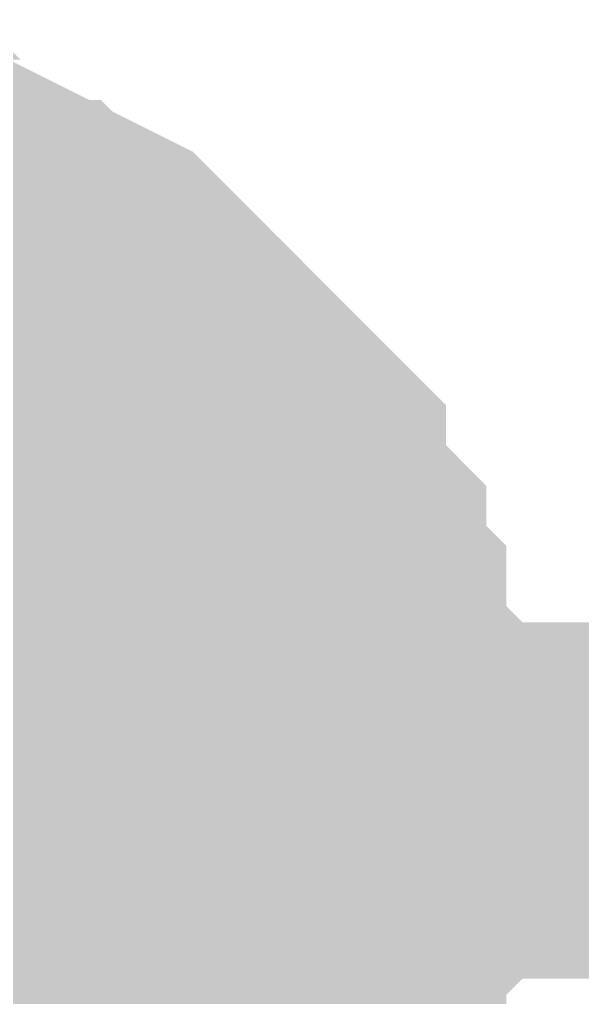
# Model space of a CAD drawing. Header units: inches. Extents: x 0 to 9.5, y -0.01 to 7.51.
# Drawn here: x 2.11049 to 2.12915, y 1.89311 to 1.92551 of the extents above; entities that cross this region are included whole.
import ezdxf

# ---------------------------------------------------------------- set-up
doc = ezdxf.new("R2010")
doc.units = ezdxf.units.IN
doc.header["$MEASUREMENT"] = 0
doc.layers.add('Sheet', color=255, linetype='Continuous')

msp = doc.modelspace()

# ---------------------------------------------------------------- linework, layer by layer
at = {"layer": 'Sheet'}
for points in [[(2.104085, 1.919611, 0.0118, 0.0118, 0), (2.105416, 1.918945, 0.0118, 0.0118, 0), (2.106082, 1.918945, 0.0118, 0.0118, 0), (2.107413, 1.918945, 0.0118, 0.0118, 0), (2.108079, 1.918279, 0.0118, 0.0118, 0), (2.108744, 1.918279, 0.0118, 0.0118, 0), (2.110076, 1.917614, 0.0118, 0.0118, 0), (2.110741, 1.916948, 0.0118, 0.0118, 0), (2.111407, 1.916948, 0.0118, 0.0118, 0), (2.112738, 1.916282, 0.0118, 0.0118, 0), (2.113404, 1.915616, 0.0118, 0.0118, 0), (2.11407, 1.91495, 0.0118, 0.0118, 0), (2.114735, 1.914284, 0.0118, 0.0118, 0), (2.115401, 1.913619, 0.0118, 0.0118, 0), (2.116066, 1.912953, 0.0118, 0.0118, 0), (2.116732, 1.912287, 0.0118, 0.0118, 0), (2.117398, 1.911621, 0.0118, 0.0118, 0), (2.118063, 1.910955, 0.0118, 0.0118, 0), (2.118729, 1.910289, 0.0118, 0.0118, 0), (2.118729, 1.908958, 0.0118, 0.0118, 0), (2.119395, 1.908292, 0.0118, 0.0118, 0), (2.12006, 1.907626, 0.0118, 0.0118, 0), (2.12006, 1.906294, 0.0118, 0.0118, 0), (2.120726, 1.905629, 0.0118, 0.0118, 0), (2.120726, 1.904963, 0.0118, 0.0118, 0), (2.120726, 1.903631, 0.0118, 0.0118, 0), (2.121392, 1.902965, 0.0118, 0.0118, 0), (2.121392, 1.901634, 0.0118, 0.0118, 0), (2.121392, 1.900968, 0.0118, 0.0118, 0), (2.121392, 1.899636, 0.0118, 0.0118, 0)], [(2.104085, 1.919611, 0.0118, 0.0118, 0), (2.105416, 1.918945, 0.0118, 0.0118, 0), (2.106082, 1.918945, 0.0118, 0.0118, 0), (2.107413, 1.918945, 0.0118, 0.0118, 0), (2.108079, 1.918279, 0.0118, 0.0118, 0), (2.108744, 1.918279, 0.0118, 0.0118, 0), (2.110076, 1.917614, 0.0118, 0.0118, 0), (2.110741, 1.916948, 0.0118, 0.0118, 0), (2.111407, 1.916948, 0.0118, 0.0118, 0), (2.112738, 1.916282, 0.0118, 0.0118, 0), (2.113404, 1.915616, 0.0118, 0.0118, 0), (2.11407, 1.91495, 0.0118, 0.0118, 0), (2.114735, 1.914284, 0.0118, 0.0118, 0), (2.115401, 1.913619, 0.0118, 0.0118, 0), (2.116066, 1.912953, 0.0118, 0.0118, 0), (2.116732, 1.912287, 0.0118, 0.0118, 0), (2.117398, 1.911621, 0.0118, 0.0118, 0), (2.118063, 1.910955, 0.0118, 0.0118, 0), (2.118729, 1.910289, 0.0118, 0.0118, 0), (2.118729, 1.908958, 0.0118, 0.0118, 0), (2.119395, 1.908292, 0.0118, 0.0118, 0), (2.12006, 1.907626, 0.0118, 0.0118, 0), (2.12006, 1.906294, 0.0118, 0.0118, 0), (2.120726, 1.905629, 0.0118, 0.0118, 0), (2.120726, 1.904963, 0.0118, 0.0118, 0), (2.120726, 1.903631, 0.0118, 0.0118, 0), (2.121392, 1.902965, 0.0118, 0.0118, 0), (2.121392, 1.901634, 0.0118, 0.0118, 0), (2.121392, 1.900968, 0.0118, 0.0118, 0), (2.121392, 1.899636, 0.0118, 0.0118, 0)], [(2.104085, 1.919611, 0.0118, 0.0118, 0), (2.105416, 1.918945, 0.0118, 0.0118, 0), (2.106082, 1.918945, 0.0118, 0.0118, 0), (2.107413, 1.918945, 0.0118, 0.0118, 0), (2.108079, 1.918279, 0.0118, 0.0118, 0), (2.108744, 1.918279, 0.0118, 0.0118, 0), (2.110076, 1.917614, 0.0118, 0.0118, 0), (2.110741, 1.916948, 0.0118, 0.0118, 0), (2.111407, 1.916948, 0.0118, 0.0118, 0), (2.112738, 1.916282, 0.0118, 0.0118, 0), (2.113404, 1.915616, 0.0118, 0.0118, 0), (2.11407, 1.91495, 0.0118, 0.0118, 0), (2.114735, 1.914284, 0.0118, 0.0118, 0), (2.115401, 1.913619, 0.0118, 0.0118, 0), (2.116066, 1.912953, 0.0118, 0.0118, 0), (2.116732, 1.912287, 0.0118, 0.0118, 0), (2.117398, 1.911621, 0.0118, 0.0118, 0), (2.118063, 1.910955, 0.0118, 0.0118, 0), (2.118729, 1.910289, 0.0118, 0.0118, 0), (2.118729, 1.908958, 0.0118, 0.0118, 0), (2.119395, 1.908292, 0.0118, 0.0118, 0), (2.12006, 1.907626, 0.0118, 0.0118, 0), (2.12006, 1.906294, 0.0118, 0.0118, 0), (2.120726, 1.905629, 0.0118, 0.0118, 0), (2.120726, 1.904963, 0.0118, 0.0118, 0), (2.120726, 1.903631, 0.0118, 0.0118, 0), (2.121392, 1.902965, 0.0118, 0.0118, 0), (2.121392, 1.901634, 0.0118, 0.0118, 0), (2.121392, 1.900968, 0.0118, 0.0118, 0), (2.121392, 1.899636, 0.0118, 0.0118, 0)], [(2.104085, 1.919611, 0.0118, 0.0118, 0), (2.105416, 1.918945, 0.0118, 0.0118, 0), (2.106082, 1.918945, 0.0118, 0.0118, 0), (2.107413, 1.918945, 0.0118, 0.0118, 0), (2.108079, 1.918279, 0.0118, 0.0118, 0), (2.108744, 1.918279, 0.0118, 0.0118, 0), (2.110076, 1.917614, 0.0118, 0.0118, 0), (2.110741, 1.916948, 0.0118, 0.0118, 0), (2.111407, 1.916948, 0.0118, 0.0118, 0), (2.112738, 1.916282, 0.0118, 0.0118, 0), (2.113404, 1.915616, 0.0118, 0.0118, 0), (2.11407, 1.91495, 0.0118, 0.0118, 0), (2.114735, 1.914284, 0.0118, 0.0118, 0), (2.115401, 1.913619, 0.0118, 0.0118, 0), (2.116066, 1.912953, 0.0118, 0.0118, 0), (2.116732, 1.912287, 0.0118, 0.0118, 0), (2.117398, 1.911621, 0.0118, 0.0118, 0), (2.118063, 1.910955, 0.0118, 0.0118, 0), (2.118729, 1.910289, 0.0118, 0.0118, 0), (2.118729, 1.908958, 0.0118, 0.0118, 0), (2.119395, 1.908292, 0.0118, 0.0118, 0), (2.12006, 1.907626, 0.0118, 0.0118, 0), (2.12006, 1.906294, 0.0118, 0.0118, 0), (2.120726, 1.905629, 0.0118, 0.0118, 0), (2.120726, 1.904963, 0.0118, 0.0118, 0), (2.120726, 1.903631, 0.0118, 0.0118, 0), (2.121392, 1.902965, 0.0118, 0.0118, 0), (2.121392, 1.901634, 0.0118, 0.0118, 0), (2.121392, 1.900968, 0.0118, 0.0118, 0), (2.121392, 1.899636, 0.0118, 0.0118, 0)], [(2.104085, 1.919611, 0.0118, 0.0118, 0), (2.105416, 1.918945, 0.0118, 0.0118, 0), (2.106082, 1.918945, 0.0118, 0.0118, 0), (2.107413, 1.918945, 0.0118, 0.0118, 0), (2.108079, 1.918279, 0.0118, 0.0118, 0), (2.108744, 1.918279, 0.0118, 0.0118, 0), (2.110076, 1.917614, 0.0118, 0.0118, 0), (2.110741, 1.916948, 0.0118, 0.0118, 0), (2.111407, 1.916948, 0.0118, 0.0118, 0), (2.112738, 1.916282, 0.0118, 0.0118, 0), (2.113404, 1.915616, 0.0118, 0.0118, 0), (2.11407, 1.91495, 0.0118, 0.0118, 0), (2.114735, 1.914284, 0.0118, 0.0118, 0), (2.115401, 1.913619, 0.0118, 0.0118, 0), (2.116066, 1.912953, 0.0118, 0.0118, 0), (2.116732, 1.912287, 0.0118, 0.0118, 0), (2.117398, 1.911621, 0.0118, 0.0118, 0), (2.118063, 1.910955, 0.0118, 0.0118, 0), (2.118729, 1.910289, 0.0118, 0.0118, 0), (2.118729, 1.908958, 0.0118, 0.0118, 0), (2.119395, 1.908292, 0.0118, 0.0118, 0), (2.12006, 1.907626, 0.0118, 0.0118, 0), (2.12006, 1.906294, 0.0118, 0.0118, 0), (2.120726, 1.905629, 0.0118, 0.0118, 0), (2.120726, 1.904963, 0.0118, 0.0118, 0), (2.120726, 1.903631, 0.0118, 0.0118, 0), (2.121392, 1.902965, 0.0118, 0.0118, 0), (2.121392, 1.901634, 0.0118, 0.0118, 0), (2.121392, 1.900968, 0.0118, 0.0118, 0), (2.121392, 1.899636, 0.0118, 0.0118, 0)], [(2.104085, 1.919611, 0.0118, 0.0118, 0), (2.105416, 1.918945, 0.0118, 0.0118, 0), (2.106082, 1.918945, 0.0118, 0.0118, 0), (2.107413, 1.918945, 0.0118, 0.0118, 0), (2.108079, 1.918279, 0.0118, 0.0118, 0), (2.108744, 1.918279, 0.0118, 0.0118, 0), (2.110076, 1.917614, 0.0118, 0.0118, 0), (2.110741, 1.916948, 0.0118, 0.0118, 0), (2.111407, 1.916948, 0.0118, 0.0118, 0), (2.112738, 1.916282, 0.0118, 0.0118, 0), (2.113404, 1.915616, 0.0118, 0.0118, 0), (2.11407, 1.91495, 0.0118, 0.0118, 0), (2.114735, 1.914284, 0.0118, 0.0118, 0), (2.115401, 1.913619, 0.0118, 0.0118, 0), (2.116066, 1.912953, 0.0118, 0.0118, 0), (2.116732, 1.912287, 0.0118, 0.0118, 0), (2.117398, 1.911621, 0.0118, 0.0118, 0), (2.118063, 1.910955, 0.0118, 0.0118, 0), (2.118729, 1.910289, 0.0118, 0.0118, 0), (2.118729, 1.908958, 0.0118, 0.0118, 0), (2.119395, 1.908292, 0.0118, 0.0118, 0), (2.12006, 1.907626, 0.0118, 0.0118, 0), (2.12006, 1.906294, 0.0118, 0.0118, 0), (2.120726, 1.905629, 0.0118, 0.0118, 0), (2.120726, 1.904963, 0.0118, 0.0118, 0), (2.120726, 1.903631, 0.0118, 0.0118, 0), (2.121392, 1.902965, 0.0118, 0.0118, 0), (2.121392, 1.901634, 0.0118, 0.0118, 0), (2.121392, 1.900968, 0.0118, 0.0118, 0), (2.121392, 1.899636, 0.0118, 0.0118, 0)], [(2.104085, 1.919611, 0.0118, 0.0118, 0), (2.105416, 1.918945, 0.0118, 0.0118, 0), (2.106082, 1.918945, 0.0118, 0.0118, 0), (2.107413, 1.918945, 0.0118, 0.0118, 0), (2.108079, 1.918279, 0.0118, 0.0118, 0), (2.108744, 1.918279, 0.0118, 0.0118, 0), (2.110076, 1.917614, 0.0118, 0.0118, 0), (2.110741, 1.916948, 0.0118, 0.0118, 0), (2.111407, 1.916948, 0.0118, 0.0118, 0), (2.112738, 1.916282, 0.0118, 0.0118, 0), (2.113404, 1.915616, 0.0118, 0.0118, 0), (2.11407, 1.91495, 0.0118, 0.0118, 0), (2.114735, 1.914284, 0.0118, 0.0118, 0), (2.115401, 1.913619, 0.0118, 0.0118, 0), (2.116066, 1.912953, 0.0118, 0.0118, 0), (2.116732, 1.912287, 0.0118, 0.0118, 0), (2.117398, 1.911621, 0.0118, 0.0118, 0), (2.118063, 1.910955, 0.0118, 0.0118, 0), (2.118729, 1.910289, 0.0118, 0.0118, 0), (2.118729, 1.908958, 0.0118, 0.0118, 0), (2.119395, 1.908292, 0.0118, 0.0118, 0), (2.12006, 1.907626, 0.0118, 0.0118, 0), (2.12006, 1.906294, 0.0118, 0.0118, 0), (2.120726, 1.905629, 0.0118, 0.0118, 0), (2.120726, 1.904963, 0.0118, 0.0118, 0), (2.120726, 1.903631, 0.0118, 0.0118, 0), (2.121392, 1.902965, 0.0118, 0.0118, 0), (2.121392, 1.901634, 0.0118, 0.0118, 0), (2.121392, 1.900968, 0.0118, 0.0118, 0), (2.121392, 1.899636, 0.0118, 0.0118, 0)], [(2.104085, 1.919611, 0.0118, 0.0118, 0), (2.105416, 1.918945, 0.0118, 0.0118, 0), (2.106082, 1.918945, 0.0118, 0.0118, 0), (2.107413, 1.918945, 0.0118, 0.0118, 0), (2.108079, 1.918279, 0.0118, 0.0118, 0), (2.108744, 1.918279, 0.0118, 0.0118, 0), (2.110076, 1.917614, 0.0118, 0.0118, 0), (2.110741, 1.916948, 0.0118, 0.0118, 0), (2.111407, 1.916948, 0.0118, 0.0118, 0), (2.112738, 1.916282, 0.0118, 0.0118, 0), (2.113404, 1.915616, 0.0118, 0.0118, 0), (2.11407, 1.91495, 0.0118, 0.0118, 0), (2.114735, 1.914284, 0.0118, 0.0118, 0), (2.115401, 1.913619, 0.0118, 0.0118, 0), (2.116066, 1.912953, 0.0118, 0.0118, 0), (2.116732, 1.912287, 0.0118, 0.0118, 0), (2.117398, 1.911621, 0.0118, 0.0118, 0), (2.118063, 1.910955, 0.0118, 0.0118, 0), (2.118729, 1.910289, 0.0118, 0.0118, 0), (2.118729, 1.908958, 0.0118, 0.0118, 0), (2.119395, 1.908292, 0.0118, 0.0118, 0), (2.12006, 1.907626, 0.0118, 0.0118, 0), (2.12006, 1.906294, 0.0118, 0.0118, 0), (2.120726, 1.905629, 0.0118, 0.0118, 0), (2.120726, 1.904963, 0.0118, 0.0118, 0), (2.120726, 1.903631, 0.0118, 0.0118, 0), (2.121392, 1.902965, 0.0118, 0.0118, 0), (2.121392, 1.901634, 0.0118, 0.0118, 0), (2.121392, 1.900968, 0.0118, 0.0118, 0), (2.121392, 1.899636, 0.0118, 0.0118, 0)], [(2.104085, 1.919611, 0.0118, 0.0118, 0), (2.105416, 1.918945, 0.0118, 0.0118, 0), (2.106082, 1.918945, 0.0118, 0.0118, 0), (2.107413, 1.918945, 0.0118, 0.0118, 0), (2.108079, 1.918279, 0.0118, 0.0118, 0), (2.108744, 1.918279, 0.0118, 0.0118, 0), (2.110076, 1.917614, 0.0118, 0.0118, 0), (2.110741, 1.916948, 0.0118, 0.0118, 0), (2.111407, 1.916948, 0.0118, 0.0118, 0), (2.112738, 1.916282, 0.0118, 0.0118, 0), (2.113404, 1.915616, 0.0118, 0.0118, 0), (2.11407, 1.91495, 0.0118, 0.0118, 0), (2.114735, 1.914284, 0.0118, 0.0118, 0), (2.115401, 1.913619, 0.0118, 0.0118, 0), (2.116066, 1.912953, 0.0118, 0.0118, 0), (2.116732, 1.912287, 0.0118, 0.0118, 0), (2.117398, 1.911621, 0.0118, 0.0118, 0), (2.118063, 1.910955, 0.0118, 0.0118, 0), (2.118729, 1.910289, 0.0118, 0.0118, 0), (2.118729, 1.908958, 0.0118, 0.0118, 0), (2.119395, 1.908292, 0.0118, 0.0118, 0), (2.12006, 1.907626, 0.0118, 0.0118, 0), (2.12006, 1.906294, 0.0118, 0.0118, 0), (2.120726, 1.905629, 0.0118, 0.0118, 0), (2.120726, 1.904963, 0.0118, 0.0118, 0), (2.120726, 1.903631, 0.0118, 0.0118, 0), (2.121392, 1.902965, 0.0118, 0.0118, 0), (2.121392, 1.901634, 0.0118, 0.0118, 0), (2.121392, 1.900968, 0.0118, 0.0118, 0), (2.121392, 1.899636, 0.0118, 0.0118, 0)], [(2.104085, 1.919611, 0.0118, 0.0118, 0), (2.105416, 1.918945, 0.0118, 0.0118, 0), (2.106082, 1.918945, 0.0118, 0.0118, 0), (2.107413, 1.918945, 0.0118, 0.0118, 0), (2.108079, 1.918279, 0.0118, 0.0118, 0), (2.108744, 1.918279, 0.0118, 0.0118, 0), (2.110076, 1.917614, 0.0118, 0.0118, 0), (2.110741, 1.916948, 0.0118, 0.0118, 0), (2.111407, 1.916948, 0.0118, 0.0118, 0), (2.112738, 1.916282, 0.0118, 0.0118, 0), (2.113404, 1.915616, 0.0118, 0.0118, 0), (2.11407, 1.91495, 0.0118, 0.0118, 0), (2.114735, 1.914284, 0.0118, 0.0118, 0), (2.115401, 1.913619, 0.0118, 0.0118, 0), (2.116066, 1.912953, 0.0118, 0.0118, 0), (2.116732, 1.912287, 0.0118, 0.0118, 0), (2.117398, 1.911621, 0.0118, 0.0118, 0), (2.118063, 1.910955, 0.0118, 0.0118, 0), (2.118729, 1.910289, 0.0118, 0.0118, 0), (2.118729, 1.908958, 0.0118, 0.0118, 0), (2.119395, 1.908292, 0.0118, 0.0118, 0), (2.12006, 1.907626, 0.0118, 0.0118, 0), (2.12006, 1.906294, 0.0118, 0.0118, 0), (2.120726, 1.905629, 0.0118, 0.0118, 0), (2.120726, 1.904963, 0.0118, 0.0118, 0), (2.120726, 1.903631, 0.0118, 0.0118, 0), (2.121392, 1.902965, 0.0118, 0.0118, 0), (2.121392, 1.901634, 0.0118, 0.0118, 0), (2.121392, 1.900968, 0.0118, 0.0118, 0), (2.121392, 1.899636, 0.0118, 0.0118, 0)], [(2.104085, 1.919611, 0.0118, 0.0118, 0), (2.105416, 1.918945, 0.0118, 0.0118, 0), (2.106082, 1.918945, 0.0118, 0.0118, 0), (2.107413, 1.918945, 0.0118, 0.0118, 0), (2.108079, 1.918279, 0.0118, 0.0118, 0), (2.108744, 1.918279, 0.0118, 0.0118, 0), (2.110076, 1.917614, 0.0118, 0.0118, 0), (2.110741, 1.916948, 0.0118, 0.0118, 0), (2.111407, 1.916948, 0.0118, 0.0118, 0), (2.112738, 1.916282, 0.0118, 0.0118, 0), (2.113404, 1.915616, 0.0118, 0.0118, 0), (2.11407, 1.91495, 0.0118, 0.0118, 0), (2.114735, 1.914284, 0.0118, 0.0118, 0), (2.115401, 1.913619, 0.0118, 0.0118, 0), (2.116066, 1.912953, 0.0118, 0.0118, 0), (2.116732, 1.912287, 0.0118, 0.0118, 0), (2.117398, 1.911621, 0.0118, 0.0118, 0), (2.118063, 1.910955, 0.0118, 0.0118, 0), (2.118729, 1.910289, 0.0118, 0.0118, 0), (2.118729, 1.908958, 0.0118, 0.0118, 0), (2.119395, 1.908292, 0.0118, 0.0118, 0), (2.12006, 1.907626, 0.0118, 0.0118, 0), (2.12006, 1.906294, 0.0118, 0.0118, 0), (2.120726, 1.905629, 0.0118, 0.0118, 0), (2.120726, 1.904963, 0.0118, 0.0118, 0), (2.120726, 1.903631, 0.0118, 0.0118, 0), (2.121392, 1.902965, 0.0118, 0.0118, 0), (2.121392, 1.901634, 0.0118, 0.0118, 0), (2.121392, 1.900968, 0.0118, 0.0118, 0), (2.121392, 1.899636, 0.0118, 0.0118, 0)], [(2.104085, 1.919611, 0.0118, 0.0118, 0), (2.105416, 1.918945, 0.0118, 0.0118, 0), (2.106082, 1.918945, 0.0118, 0.0118, 0), (2.107413, 1.918945, 0.0118, 0.0118, 0), (2.108079, 1.918279, 0.0118, 0.0118, 0), (2.108744, 1.918279, 0.0118, 0.0118, 0), (2.110076, 1.917614, 0.0118, 0.0118, 0), (2.110741, 1.916948, 0.0118, 0.0118, 0), (2.111407, 1.916948, 0.0118, 0.0118, 0), (2.112738, 1.916282, 0.0118, 0.0118, 0), (2.113404, 1.915616, 0.0118, 0.0118, 0), (2.11407, 1.91495, 0.0118, 0.0118, 0), (2.114735, 1.914284, 0.0118, 0.0118, 0), (2.115401, 1.913619, 0.0118, 0.0118, 0), (2.116066, 1.912953, 0.0118, 0.0118, 0), (2.116732, 1.912287, 0.0118, 0.0118, 0), (2.117398, 1.911621, 0.0118, 0.0118, 0), (2.118063, 1.910955, 0.0118, 0.0118, 0), (2.118729, 1.910289, 0.0118, 0.0118, 0), (2.118729, 1.908958, 0.0118, 0.0118, 0), (2.119395, 1.908292, 0.0118, 0.0118, 0), (2.12006, 1.907626, 0.0118, 0.0118, 0), (2.12006, 1.906294, 0.0118, 0.0118, 0), (2.120726, 1.905629, 0.0118, 0.0118, 0), (2.120726, 1.904963, 0.0118, 0.0118, 0), (2.120726, 1.903631, 0.0118, 0.0118, 0), (2.121392, 1.902965, 0.0118, 0.0118, 0), (2.121392, 1.901634, 0.0118, 0.0118, 0), (2.121392, 1.900968, 0.0118, 0.0118, 0), (2.121392, 1.899636, 0.0118, 0.0118, 0)], [(2.108079, 1.918279, 0.0039, 0.0039, 0), (2.108744, 1.918279, 0.0039, 0.0039, 0), (2.110076, 1.917614, 0.0039, 0.0039, 0), (2.110741, 1.916948, 0.0039, 0.0039, 0), (2.111407, 1.916948, 0.0039, 0.0039, 0), (2.112738, 1.916282, 0.0039, 0.0039, 0), (2.113404, 1.915616, 0.0039, 0.0039, 0), (2.11407, 1.91495, 0.0039, 0.0039, 0), (2.114735, 1.914284, 0.0039, 0.0039, 0), (2.115401, 1.913619, 0.0039, 0.0039, 0), (2.116066, 1.912953, 0.0039, 0.0039, 0), (2.116732, 1.912287, 0.0039, 0.0039, 0), (2.117398, 1.911621, 0.0039, 0.0039, 0), (2.118063, 1.910955, 0.0039, 0.0039, 0), (2.118729, 1.910289, 0.0039, 0.0039, 0), (2.118729, 1.908958, 0.0039, 0.0039, 0), (2.119395, 1.908292, 0.0039, 0.0039, 0), (2.12006, 1.907626, 0.0039, 0.0039, 0), (2.12006, 1.906294, 0.0039, 0.0039, 0), (2.120726, 1.905629, 0.0039, 0.0039, 0), (2.120726, 1.904963, 0.0039, 0.0039, 0), (2.120726, 1.903631, 0.0039, 0.0039, 0), (2.121392, 1.902965, 0.0039, 0.0039, 0), (2.121392, 1.901634, 0.0039, 0.0039, 0), (2.121392, 1.900968, 0.0039, 0.0039, 0), (2.121392, 1.899636, 0.0039, 0.0039, 0)], [(2.108079, 1.918279, 0.0039, 0.0039, 0), (2.108744, 1.918279, 0.0039, 0.0039, 0), (2.110076, 1.917614, 0.0039, 0.0039, 0), (2.110741, 1.916948, 0.0039, 0.0039, 0), (2.111407, 1.916948, 0.0039, 0.0039, 0), (2.112738, 1.916282, 0.0039, 0.0039, 0), (2.113404, 1.915616, 0.0039, 0.0039, 0), (2.11407, 1.91495, 0.0039, 0.0039, 0), (2.114735, 1.914284, 0.0039, 0.0039, 0), (2.115401, 1.913619, 0.0039, 0.0039, 0), (2.116066, 1.912953, 0.0039, 0.0039, 0), (2.116732, 1.912287, 0.0039, 0.0039, 0), (2.117398, 1.911621, 0.0039, 0.0039, 0), (2.118063, 1.910955, 0.0039, 0.0039, 0), (2.118729, 1.910289, 0.0039, 0.0039, 0), (2.118729, 1.908958, 0.0039, 0.0039, 0), (2.119395, 1.908292, 0.0039, 0.0039, 0), (2.12006, 1.907626, 0.0039, 0.0039, 0), (2.12006, 1.906294, 0.0039, 0.0039, 0), (2.120726, 1.905629, 0.0039, 0.0039, 0), (2.120726, 1.904963, 0.0039, 0.0039, 0), (2.120726, 1.903631, 0.0039, 0.0039, 0), (2.121392, 1.902965, 0.0039, 0.0039, 0), (2.121392, 1.901634, 0.0039, 0.0039, 0), (2.121392, 1.900968, 0.0039, 0.0039, 0), (2.121392, 1.899636, 0.0039, 0.0039, 0)], [(2.40096, 1.899636, 0.0118, 0.0118, 0), (2.101422, 1.899636, 0.0118, 0.0118, 0)], [(2.101422, 1.79976, 0.0118, 0.0118, 0), (2.201268, 1.79976, 0.0118, 0.0118, 0), (2.201268, 1.899636, 0.0118, 0.0118, 0), (2.101422, 1.899636, 0.0118, 0.0118, 0)], [(2.121392, 1.899636, 0.0118, 0.0118, 0), (2.121392, 1.898304, 0.0118, 0.0118, 0), (2.121392, 1.897638, 0.0118, 0.0118, 0), (2.121392, 1.896307, 0.0118, 0.0118, 0), (2.120726, 1.895641, 0.0118, 0.0118, 0), (2.120726, 1.894309, 0.0118, 0.0118, 0), (2.120726, 1.893643, 0.0118, 0.0118, 0), (2.12006, 1.892978, 0.0118, 0.0118, 0), (2.12006, 1.891646, 0.0118, 0.0118, 0), (2.119395, 1.89098, 0.0118, 0.0118, 0), (2.118729, 1.890314, 0.0118, 0.0118, 0), (2.118729, 1.888983, 0.0118, 0.0118, 0), (2.118063, 1.888317, 0.0118, 0.0118, 0), (2.117398, 1.887651, 0.0118, 0.0118, 0), (2.116732, 1.886985, 0.0118, 0.0118, 0)], [(2.121392, 1.899636, 0.0118, 0.0118, 0), (2.121392, 1.898304, 0.0118, 0.0118, 0), (2.121392, 1.897638, 0.0118, 0.0118, 0), (2.121392, 1.896307, 0.0118, 0.0118, 0), (2.120726, 1.895641, 0.0118, 0.0118, 0), (2.120726, 1.894309, 0.0118, 0.0118, 0), (2.120726, 1.893643, 0.0118, 0.0118, 0), (2.12006, 1.892978, 0.0118, 0.0118, 0), (2.12006, 1.891646, 0.0118, 0.0118, 0), (2.119395, 1.89098, 0.0118, 0.0118, 0), (2.118729, 1.890314, 0.0118, 0.0118, 0), (2.118729, 1.888983, 0.0118, 0.0118, 0), (2.118063, 1.888317, 0.0118, 0.0118, 0), (2.117398, 1.887651, 0.0118, 0.0118, 0), (2.116732, 1.886985, 0.0118, 0.0118, 0)], [(2.121392, 1.899636, 0.0118, 0.0118, 0), (2.121392, 1.898304, 0.0118, 0.0118, 0), (2.121392, 1.897638, 0.0118, 0.0118, 0), (2.121392, 1.896307, 0.0118, 0.0118, 0), (2.120726, 1.895641, 0.0118, 0.0118, 0), (2.120726, 1.894309, 0.0118, 0.0118, 0), (2.120726, 1.893643, 0.0118, 0.0118, 0), (2.12006, 1.892978, 0.0118, 0.0118, 0), (2.12006, 1.891646, 0.0118, 0.0118, 0), (2.119395, 1.89098, 0.0118, 0.0118, 0), (2.118729, 1.890314, 0.0118, 0.0118, 0), (2.118729, 1.888983, 0.0118, 0.0118, 0), (2.118063, 1.888317, 0.0118, 0.0118, 0), (2.117398, 1.887651, 0.0118, 0.0118, 0), (2.116732, 1.886985, 0.0118, 0.0118, 0)], [(2.121392, 1.899636, 0.0118, 0.0118, 0), (2.121392, 1.898304, 0.0118, 0.0118, 0), (2.121392, 1.897638, 0.0118, 0.0118, 0), (2.121392, 1.896307, 0.0118, 0.0118, 0), (2.120726, 1.895641, 0.0118, 0.0118, 0), (2.120726, 1.894309, 0.0118, 0.0118, 0), (2.120726, 1.893643, 0.0118, 0.0118, 0), (2.12006, 1.892978, 0.0118, 0.0118, 0), (2.12006, 1.891646, 0.0118, 0.0118, 0), (2.119395, 1.89098, 0.0118, 0.0118, 0), (2.118729, 1.890314, 0.0118, 0.0118, 0), (2.118729, 1.888983, 0.0118, 0.0118, 0), (2.118063, 1.888317, 0.0118, 0.0118, 0), (2.117398, 1.887651, 0.0118, 0.0118, 0), (2.116732, 1.886985, 0.0118, 0.0118, 0)], [(2.121392, 1.899636, 0.0118, 0.0118, 0), (2.121392, 1.898304, 0.0118, 0.0118, 0), (2.121392, 1.897638, 0.0118, 0.0118, 0), (2.121392, 1.896307, 0.0118, 0.0118, 0), (2.120726, 1.895641, 0.0118, 0.0118, 0), (2.120726, 1.894309, 0.0118, 0.0118, 0), (2.120726, 1.893643, 0.0118, 0.0118, 0), (2.12006, 1.892978, 0.0118, 0.0118, 0), (2.12006, 1.891646, 0.0118, 0.0118, 0), (2.119395, 1.89098, 0.0118, 0.0118, 0), (2.118729, 1.890314, 0.0118, 0.0118, 0), (2.118729, 1.888983, 0.0118, 0.0118, 0), (2.118063, 1.888317, 0.0118, 0.0118, 0), (2.117398, 1.887651, 0.0118, 0.0118, 0), (2.116732, 1.886985, 0.0118, 0.0118, 0)], [(2.121392, 1.899636, 0.0118, 0.0118, 0), (2.121392, 1.898304, 0.0118, 0.0118, 0), (2.121392, 1.897638, 0.0118, 0.0118, 0), (2.121392, 1.896307, 0.0118, 0.0118, 0), (2.120726, 1.895641, 0.0118, 0.0118, 0), (2.120726, 1.894309, 0.0118, 0.0118, 0), (2.120726, 1.893643, 0.0118, 0.0118, 0), (2.12006, 1.892978, 0.0118, 0.0118, 0), (2.12006, 1.891646, 0.0118, 0.0118, 0), (2.119395, 1.89098, 0.0118, 0.0118, 0), (2.118729, 1.890314, 0.0118, 0.0118, 0), (2.118729, 1.888983, 0.0118, 0.0118, 0), (2.118063, 1.888317, 0.0118, 0.0118, 0), (2.117398, 1.887651, 0.0118, 0.0118, 0), (2.116732, 1.886985, 0.0118, 0.0118, 0)], [(2.121392, 1.899636, 0.0118, 0.0118, 0), (2.121392, 1.898304, 0.0118, 0.0118, 0), (2.121392, 1.897638, 0.0118, 0.0118, 0), (2.121392, 1.896307, 0.0118, 0.0118, 0), (2.120726, 1.895641, 0.0118, 0.0118, 0), (2.120726, 1.894309, 0.0118, 0.0118, 0), (2.120726, 1.893643, 0.0118, 0.0118, 0), (2.12006, 1.892978, 0.0118, 0.0118, 0), (2.12006, 1.891646, 0.0118, 0.0118, 0), (2.119395, 1.89098, 0.0118, 0.0118, 0), (2.118729, 1.890314, 0.0118, 0.0118, 0), (2.118729, 1.888983, 0.0118, 0.0118, 0), (2.118063, 1.888317, 0.0118, 0.0118, 0), (2.117398, 1.887651, 0.0118, 0.0118, 0), (2.116732, 1.886985, 0.0118, 0.0118, 0)], [(2.121392, 1.899636, 0.0118, 0.0118, 0), (2.121392, 1.898304, 0.0118, 0.0118, 0), (2.121392, 1.897638, 0.0118, 0.0118, 0), (2.121392, 1.896307, 0.0118, 0.0118, 0), (2.120726, 1.895641, 0.0118, 0.0118, 0), (2.120726, 1.894309, 0.0118, 0.0118, 0), (2.120726, 1.893643, 0.0118, 0.0118, 0), (2.12006, 1.892978, 0.0118, 0.0118, 0), (2.12006, 1.891646, 0.0118, 0.0118, 0), (2.119395, 1.89098, 0.0118, 0.0118, 0), (2.118729, 1.890314, 0.0118, 0.0118, 0), (2.118729, 1.888983, 0.0118, 0.0118, 0), (2.118063, 1.888317, 0.0118, 0.0118, 0), (2.117398, 1.887651, 0.0118, 0.0118, 0), (2.116732, 1.886985, 0.0118, 0.0118, 0)], [(2.121392, 1.899636, 0.0118, 0.0118, 0), (2.121392, 1.898304, 0.0118, 0.0118, 0), (2.121392, 1.897638, 0.0118, 0.0118, 0), (2.121392, 1.896307, 0.0118, 0.0118, 0), (2.120726, 1.895641, 0.0118, 0.0118, 0), (2.120726, 1.894309, 0.0118, 0.0118, 0), (2.120726, 1.893643, 0.0118, 0.0118, 0), (2.12006, 1.892978, 0.0118, 0.0118, 0), (2.12006, 1.891646, 0.0118, 0.0118, 0), (2.119395, 1.89098, 0.0118, 0.0118, 0), (2.118729, 1.890314, 0.0118, 0.0118, 0), (2.118729, 1.888983, 0.0118, 0.0118, 0), (2.118063, 1.888317, 0.0118, 0.0118, 0), (2.117398, 1.887651, 0.0118, 0.0118, 0), (2.116732, 1.886985, 0.0118, 0.0118, 0)], [(2.121392, 1.899636, 0.0118, 0.0118, 0), (2.121392, 1.898304, 0.0118, 0.0118, 0), (2.121392, 1.897638, 0.0118, 0.0118, 0), (2.121392, 1.896307, 0.0118, 0.0118, 0), (2.120726, 1.895641, 0.0118, 0.0118, 0), (2.120726, 1.894309, 0.0118, 0.0118, 0), (2.120726, 1.893643, 0.0118, 0.0118, 0), (2.12006, 1.892978, 0.0118, 0.0118, 0), (2.12006, 1.891646, 0.0118, 0.0118, 0), (2.119395, 1.89098, 0.0118, 0.0118, 0), (2.118729, 1.890314, 0.0118, 0.0118, 0), (2.118729, 1.888983, 0.0118, 0.0118, 0), (2.118063, 1.888317, 0.0118, 0.0118, 0), (2.117398, 1.887651, 0.0118, 0.0118, 0), (2.116732, 1.886985, 0.0118, 0.0118, 0)], [(2.121392, 1.899636, 0.0118, 0.0118, 0), (2.121392, 1.898304, 0.0118, 0.0118, 0), (2.121392, 1.897638, 0.0118, 0.0118, 0), (2.121392, 1.896307, 0.0118, 0.0118, 0), (2.120726, 1.895641, 0.0118, 0.0118, 0), (2.120726, 1.894309, 0.0118, 0.0118, 0), (2.120726, 1.893643, 0.0118, 0.0118, 0), (2.12006, 1.892978, 0.0118, 0.0118, 0), (2.12006, 1.891646, 0.0118, 0.0118, 0), (2.119395, 1.89098, 0.0118, 0.0118, 0), (2.118729, 1.890314, 0.0118, 0.0118, 0), (2.118729, 1.888983, 0.0118, 0.0118, 0), (2.118063, 1.888317, 0.0118, 0.0118, 0), (2.117398, 1.887651, 0.0118, 0.0118, 0), (2.116732, 1.886985, 0.0118, 0.0118, 0)], [(2.121392, 1.899636, 0.0118, 0.0118, 0), (2.121392, 1.898304, 0.0118, 0.0118, 0), (2.121392, 1.897638, 0.0118, 0.0118, 0), (2.121392, 1.896307, 0.0118, 0.0118, 0), (2.120726, 1.895641, 0.0118, 0.0118, 0), (2.120726, 1.894309, 0.0118, 0.0118, 0), (2.120726, 1.893643, 0.0118, 0.0118, 0), (2.12006, 1.892978, 0.0118, 0.0118, 0), (2.12006, 1.891646, 0.0118, 0.0118, 0), (2.119395, 1.89098, 0.0118, 0.0118, 0), (2.118729, 1.890314, 0.0118, 0.0118, 0), (2.118729, 1.888983, 0.0118, 0.0118, 0), (2.118063, 1.888317, 0.0118, 0.0118, 0), (2.117398, 1.887651, 0.0118, 0.0118, 0), (2.116732, 1.886985, 0.0118, 0.0118, 0)], [(2.121392, 1.899636, 0.0118, 0.0118, 0), (2.121392, 1.899636, 0.0118, 0.0118, 0), (2.121392, 1.899636, 0.0118, 0.0118, 0), (2.121392, 1.899636, 0.0118, 0.0118, 0), (2.121392, 1.899636, 0.0118, 0.0118, 0), (2.121392, 1.899636, 0.0118, 0.0118, 0), (2.121392, 1.899636, 0.0118, 0.0118, 0), (2.121392, 1.899636, 0.0118, 0.0118, 0), (2.121392, 1.899636, 0.0118, 0.0118, 0), (2.121392, 1.899636, 0.0118, 0.0118, 0), (2.121392, 1.899636, 0.0118, 0.0118, 0), (2.121392, 1.899636, 0.0118, 0.0118, 0), (2.121392, 1.899636, 0.0118, 0.0118, 0), (2.121392, 1.899636, 0.0118, 0.0118, 0), (2.121392, 1.899636, 0.0118, 0.0118, 0), (2.121392, 1.899636, 0.0118, 0.0118, 0), (2.121392, 1.899636, 0.0118, 0.0118, 0), (2.121392, 1.899636, 0.0118, 0.0118, 0), (2.121392, 1.899636, 0.0118, 0.0118, 0), (2.121392, 1.899636, 0.0118, 0.0118, 0), (2.121392, 1.899636, 0.0118, 0.0118, 0), (2.121392, 1.899636, 0.0118, 0.0118, 0), (2.121392, 1.899636, 0.0118, 0.0118, 0), (2.121392, 1.899636, 0.0118, 0.0118, 0), (2.121392, 1.899636, 0.0118, 0.0118, 0), (2.121392, 1.899636, 0.0118, 0.0118, 0), (2.121392, 1.899636, 0.0118, 0.0118, 0), (2.121392, 1.899636, 0.0118, 0.0118, 0), (2.121392, 1.899636, 0.0118, 0.0118, 0), (2.121392, 1.899636, 0.0118, 0.0118, 0), (2.121392, 1.899636, 0.0118, 0.0118, 0), (2.121392, 1.899636, 0.0118, 0.0118, 0), (2.121392, 1.899636, 0.0118, 0.0118, 0)], [(2.121392, 1.899636, 0.0118, 0.0118, 0), (2.121392, 1.899636, 0.0118, 0.0118, 0)], [(2.121392, 1.899636, 0.0118, 0.0118, 0), (2.121392, 1.899636, 0.0118, 0.0118, 0), (2.121392, 1.899636, 0.0118, 0.0118, 0), (2.121392, 1.899636, 0.0118, 0.0118, 0), (2.121392, 1.899636, 0.0118, 0.0118, 0), (2.121392, 1.899636, 0.0118, 0.0118, 0), (2.121392, 1.899636, 0.0118, 0.0118, 0), (2.121392, 1.899636, 0.0118, 0.0118, 0), (2.121392, 1.899636, 0.0118, 0.0118, 0), (2.121392, 1.899636, 0.0118, 0.0118, 0), (2.121392, 1.899636, 0.0118, 0.0118, 0), (2.121392, 1.899636, 0.0118, 0.0118, 0), (2.121392, 1.899636, 0.0118, 0.0118, 0), (2.121392, 1.899636, 0.0118, 0.0118, 0), (2.121392, 1.899636, 0.0118, 0.0118, 0), (2.121392, 1.899636, 0.0118, 0.0118, 0), (2.121392, 1.899636, 0.0118, 0.0118, 0), (2.121392, 1.899636, 0.0118, 0.0118, 0), (2.121392, 1.899636, 0.0118, 0.0118, 0), (2.121392, 1.899636, 0.0118, 0.0118, 0), (2.121392, 1.899636, 0.0118, 0.0118, 0), (2.121392, 1.899636, 0.0118, 0.0118, 0), (2.121392, 1.899636, 0.0118, 0.0118, 0), (2.121392, 1.899636, 0.0118, 0.0118, 0), (2.121392, 1.899636, 0.0118, 0.0118, 0), (2.121392, 1.899636, 0.0118, 0.0118, 0), (2.121392, 1.899636, 0.0118, 0.0118, 0), (2.121392, 1.899636, 0.0118, 0.0118, 0), (2.121392, 1.899636, 0.0118, 0.0118, 0), (2.121392, 1.899636, 0.0118, 0.0118, 0), (2.121392, 1.899636, 0.0118, 0.0118, 0), (2.121392, 1.899636, 0.0118, 0.0118, 0), (2.121392, 1.899636, 0.0118, 0.0118, 0)], [(2.121392, 1.899636, 0.0118, 0.0118, 0), (2.121392, 1.899636, 0.0118, 0.0118, 0)], [(2.121392, 1.899636, 0.0118, 0.0118, 0), (2.121392, 1.899636, 0.0118, 0.0118, 0), (2.121392, 1.899636, 0.0118, 0.0118, 0), (2.121392, 1.899636, 0.0118, 0.0118, 0), (2.121392, 1.899636, 0.0118, 0.0118, 0), (2.121392, 1.899636, 0.0118, 0.0118, 0), (2.121392, 1.899636, 0.0118, 0.0118, 0), (2.121392, 1.899636, 0.0118, 0.0118, 0), (2.121392, 1.899636, 0.0118, 0.0118, 0), (2.121392, 1.899636, 0.0118, 0.0118, 0), (2.121392, 1.899636, 0.0118, 0.0118, 0), (2.121392, 1.899636, 0.0118, 0.0118, 0), (2.121392, 1.899636, 0.0118, 0.0118, 0), (2.121392, 1.899636, 0.0118, 0.0118, 0), (2.121392, 1.899636, 0.0118, 0.0118, 0), (2.121392, 1.899636, 0.0118, 0.0118, 0), (2.121392, 1.899636, 0.0118, 0.0118, 0), (2.121392, 1.899636, 0.0118, 0.0118, 0), (2.121392, 1.899636, 0.0118, 0.0118, 0), (2.121392, 1.899636, 0.0118, 0.0118, 0), (2.121392, 1.899636, 0.0118, 0.0118, 0), (2.121392, 1.899636, 0.0118, 0.0118, 0), (2.121392, 1.899636, 0.0118, 0.0118, 0), (2.121392, 1.899636, 0.0118, 0.0118, 0), (2.121392, 1.899636, 0.0118, 0.0118, 0), (2.121392, 1.899636, 0.0118, 0.0118, 0), (2.121392, 1.899636, 0.0118, 0.0118, 0), (2.121392, 1.899636, 0.0118, 0.0118, 0), (2.121392, 1.899636, 0.0118, 0.0118, 0), (2.121392, 1.899636, 0.0118, 0.0118, 0), (2.121392, 1.899636, 0.0118, 0.0118, 0), (2.121392, 1.899636, 0.0118, 0.0118, 0), (2.121392, 1.899636, 0.0118, 0.0118, 0)], [(2.121392, 1.899636, 0.0118, 0.0118, 0), (2.121392, 1.899636, 0.0118, 0.0118, 0)], [(2.121392, 1.899636, 0.0118, 0.0118, 0), (2.121392, 1.899636, 0.0118, 0.0118, 0), (2.121392, 1.899636, 0.0118, 0.0118, 0), (2.121392, 1.899636, 0.0118, 0.0118, 0), (2.121392, 1.899636, 0.0118, 0.0118, 0), (2.121392, 1.899636, 0.0118, 0.0118, 0), (2.121392, 1.899636, 0.0118, 0.0118, 0), (2.121392, 1.899636, 0.0118, 0.0118, 0), (2.121392, 1.899636, 0.0118, 0.0118, 0), (2.121392, 1.899636, 0.0118, 0.0118, 0), (2.121392, 1.899636, 0.0118, 0.0118, 0), (2.121392, 1.899636, 0.0118, 0.0118, 0), (2.121392, 1.899636, 0.0118, 0.0118, 0), (2.121392, 1.899636, 0.0118, 0.0118, 0), (2.121392, 1.899636, 0.0118, 0.0118, 0), (2.121392, 1.899636, 0.0118, 0.0118, 0), (2.121392, 1.899636, 0.0118, 0.0118, 0), (2.121392, 1.899636, 0.0118, 0.0118, 0), (2.121392, 1.899636, 0.0118, 0.0118, 0), (2.121392, 1.899636, 0.0118, 0.0118, 0), (2.121392, 1.899636, 0.0118, 0.0118, 0), (2.121392, 1.899636, 0.0118, 0.0118, 0), (2.121392, 1.899636, 0.0118, 0.0118, 0), (2.121392, 1.899636, 0.0118, 0.0118, 0), (2.121392, 1.899636, 0.0118, 0.0118, 0), (2.121392, 1.899636, 0.0118, 0.0118, 0), (2.121392, 1.899636, 0.0118, 0.0118, 0), (2.121392, 1.899636, 0.0118, 0.0118, 0), (2.121392, 1.899636, 0.0118, 0.0118, 0), (2.121392, 1.899636, 0.0118, 0.0118, 0), (2.121392, 1.899636, 0.0118, 0.0118, 0), (2.121392, 1.899636, 0.0118, 0.0118, 0), (2.121392, 1.899636, 0.0118, 0.0118, 0)], [(2.121392, 1.899636, 0.0118, 0.0118, 0), (2.121392, 1.899636, 0.0118, 0.0118, 0)], [(2.121392, 1.899636, 0.0118, 0.0118, 0), (2.121392, 1.899636, 0.0118, 0.0118, 0), (2.121392, 1.899636, 0.0118, 0.0118, 0), (2.121392, 1.899636, 0.0118, 0.0118, 0), (2.121392, 1.899636, 0.0118, 0.0118, 0), (2.121392, 1.899636, 0.0118, 0.0118, 0), (2.121392, 1.899636, 0.0118, 0.0118, 0), (2.121392, 1.899636, 0.0118, 0.0118, 0), (2.121392, 1.899636, 0.0118, 0.0118, 0), (2.121392, 1.899636, 0.0118, 0.0118, 0), (2.121392, 1.899636, 0.0118, 0.0118, 0), (2.121392, 1.899636, 0.0118, 0.0118, 0), (2.121392, 1.899636, 0.0118, 0.0118, 0), (2.121392, 1.899636, 0.0118, 0.0118, 0), (2.121392, 1.899636, 0.0118, 0.0118, 0), (2.121392, 1.899636, 0.0118, 0.0118, 0), (2.121392, 1.899636, 0.0118, 0.0118, 0), (2.121392, 1.899636, 0.0118, 0.0118, 0), (2.121392, 1.899636, 0.0118, 0.0118, 0), (2.121392, 1.899636, 0.0118, 0.0118, 0), (2.121392, 1.899636, 0.0118, 0.0118, 0), (2.121392, 1.899636, 0.0118, 0.0118, 0), (2.121392, 1.899636, 0.0118, 0.0118, 0), (2.121392, 1.899636, 0.0118, 0.0118, 0), (2.121392, 1.899636, 0.0118, 0.0118, 0), (2.121392, 1.899636, 0.0118, 0.0118, 0), (2.121392, 1.899636, 0.0118, 0.0118, 0), (2.121392, 1.899636, 0.0118, 0.0118, 0), (2.121392, 1.899636, 0.0118, 0.0118, 0), (2.121392, 1.899636, 0.0118, 0.0118, 0), (2.121392, 1.899636, 0.0118, 0.0118, 0), (2.121392, 1.899636, 0.0118, 0.0118, 0), (2.121392, 1.899636, 0.0118, 0.0118, 0)], [(2.121392, 1.899636, 0.0118, 0.0118, 0), (2.121392, 1.899636, 0.0118, 0.0118, 0)], [(2.121392, 1.899636, 0.0118, 0.0118, 0), (2.121392, 1.899636, 0.0118, 0.0118, 0), (2.121392, 1.899636, 0.0118, 0.0118, 0), (2.121392, 1.899636, 0.0118, 0.0118, 0), (2.121392, 1.899636, 0.0118, 0.0118, 0), (2.121392, 1.899636, 0.0118, 0.0118, 0), (2.121392, 1.899636, 0.0118, 0.0118, 0), (2.121392, 1.899636, 0.0118, 0.0118, 0), (2.121392, 1.899636, 0.0118, 0.0118, 0), (2.121392, 1.899636, 0.0118, 0.0118, 0), (2.121392, 1.899636, 0.0118, 0.0118, 0), (2.121392, 1.899636, 0.0118, 0.0118, 0), (2.121392, 1.899636, 0.0118, 0.0118, 0), (2.121392, 1.899636, 0.0118, 0.0118, 0), (2.121392, 1.899636, 0.0118, 0.0118, 0), (2.121392, 1.899636, 0.0118, 0.0118, 0), (2.121392, 1.899636, 0.0118, 0.0118, 0), (2.121392, 1.899636, 0.0118, 0.0118, 0), (2.121392, 1.899636, 0.0118, 0.0118, 0), (2.121392, 1.899636, 0.0118, 0.0118, 0), (2.121392, 1.899636, 0.0118, 0.0118, 0), (2.121392, 1.899636, 0.0118, 0.0118, 0), (2.121392, 1.899636, 0.0118, 0.0118, 0), (2.121392, 1.899636, 0.0118, 0.0118, 0), (2.121392, 1.899636, 0.0118, 0.0118, 0), (2.121392, 1.899636, 0.0118, 0.0118, 0), (2.121392, 1.899636, 0.0118, 0.0118, 0), (2.121392, 1.899636, 0.0118, 0.0118, 0), (2.121392, 1.899636, 0.0118, 0.0118, 0), (2.121392, 1.899636, 0.0118, 0.0118, 0), (2.121392, 1.899636, 0.0118, 0.0118, 0), (2.121392, 1.899636, 0.0118, 0.0118, 0), (2.121392, 1.899636, 0.0118, 0.0118, 0)], [(2.121392, 1.899636, 0.0118, 0.0118, 0), (2.121392, 1.899636, 0.0118, 0.0118, 0)], [(2.121392, 1.899636, 0.0118, 0.0118, 0), (2.121392, 1.899636, 0.0118, 0.0118, 0), (2.121392, 1.899636, 0.0118, 0.0118, 0), (2.121392, 1.899636, 0.0118, 0.0118, 0), (2.121392, 1.899636, 0.0118, 0.0118, 0), (2.121392, 1.899636, 0.0118, 0.0118, 0), (2.121392, 1.899636, 0.0118, 0.0118, 0), (2.121392, 1.899636, 0.0118, 0.0118, 0), (2.121392, 1.899636, 0.0118, 0.0118, 0), (2.121392, 1.899636, 0.0118, 0.0118, 0), (2.121392, 1.899636, 0.0118, 0.0118, 0), (2.121392, 1.899636, 0.0118, 0.0118, 0), (2.121392, 1.899636, 0.0118, 0.0118, 0), (2.121392, 1.899636, 0.0118, 0.0118, 0), (2.121392, 1.899636, 0.0118, 0.0118, 0), (2.121392, 1.899636, 0.0118, 0.0118, 0), (2.121392, 1.899636, 0.0118, 0.0118, 0), (2.121392, 1.899636, 0.0118, 0.0118, 0), (2.121392, 1.899636, 0.0118, 0.0118, 0), (2.121392, 1.899636, 0.0118, 0.0118, 0), (2.121392, 1.899636, 0.0118, 0.0118, 0), (2.121392, 1.899636, 0.0118, 0.0118, 0), (2.121392, 1.899636, 0.0118, 0.0118, 0), (2.121392, 1.899636, 0.0118, 0.0118, 0), (2.121392, 1.899636, 0.0118, 0.0118, 0), (2.121392, 1.899636, 0.0118, 0.0118, 0), (2.121392, 1.899636, 0.0118, 0.0118, 0), (2.121392, 1.899636, 0.0118, 0.0118, 0), (2.121392, 1.899636, 0.0118, 0.0118, 0), (2.121392, 1.899636, 0.0118, 0.0118, 0), (2.121392, 1.899636, 0.0118, 0.0118, 0), (2.121392, 1.899636, 0.0118, 0.0118, 0), (2.121392, 1.899636, 0.0118, 0.0118, 0)], [(2.121392, 1.899636, 0.0118, 0.0118, 0), (2.121392, 1.899636, 0.0118, 0.0118, 0)], [(2.121392, 1.899636, 0.0118, 0.0118, 0), (2.121392, 1.899636, 0.0118, 0.0118, 0), (2.121392, 1.899636, 0.0118, 0.0118, 0), (2.121392, 1.899636, 0.0118, 0.0118, 0), (2.121392, 1.899636, 0.0118, 0.0118, 0), (2.121392, 1.899636, 0.0118, 0.0118, 0), (2.121392, 1.899636, 0.0118, 0.0118, 0), (2.121392, 1.899636, 0.0118, 0.0118, 0), (2.121392, 1.899636, 0.0118, 0.0118, 0), (2.121392, 1.899636, 0.0118, 0.0118, 0), (2.121392, 1.899636, 0.0118, 0.0118, 0), (2.121392, 1.899636, 0.0118, 0.0118, 0), (2.121392, 1.899636, 0.0118, 0.0118, 0), (2.121392, 1.899636, 0.0118, 0.0118, 0), (2.121392, 1.899636, 0.0118, 0.0118, 0), (2.121392, 1.899636, 0.0118, 0.0118, 0), (2.121392, 1.899636, 0.0118, 0.0118, 0), (2.121392, 1.899636, 0.0118, 0.0118, 0), (2.121392, 1.899636, 0.0118, 0.0118, 0), (2.121392, 1.899636, 0.0118, 0.0118, 0), (2.121392, 1.899636, 0.0118, 0.0118, 0), (2.121392, 1.899636, 0.0118, 0.0118, 0), (2.121392, 1.899636, 0.0118, 0.0118, 0), (2.121392, 1.899636, 0.0118, 0.0118, 0), (2.121392, 1.899636, 0.0118, 0.0118, 0), (2.121392, 1.899636, 0.0118, 0.0118, 0), (2.121392, 1.899636, 0.0118, 0.0118, 0), (2.121392, 1.899636, 0.0118, 0.0118, 0), (2.121392, 1.899636, 0.0118, 0.0118, 0), (2.121392, 1.899636, 0.0118, 0.0118, 0), (2.121392, 1.899636, 0.0118, 0.0118, 0), (2.121392, 1.899636, 0.0118, 0.0118, 0), (2.121392, 1.899636, 0.0118, 0.0118, 0)], [(2.121392, 1.899636, 0.0118, 0.0118, 0), (2.121392, 1.899636, 0.0118, 0.0118, 0)], [(2.121392, 1.899636, 0.0118, 0.0118, 0), (2.121392, 1.899636, 0.0118, 0.0118, 0), (2.121392, 1.899636, 0.0118, 0.0118, 0), (2.121392, 1.899636, 0.0118, 0.0118, 0), (2.121392, 1.899636, 0.0118, 0.0118, 0), (2.121392, 1.899636, 0.0118, 0.0118, 0), (2.121392, 1.899636, 0.0118, 0.0118, 0), (2.121392, 1.899636, 0.0118, 0.0118, 0), (2.121392, 1.899636, 0.0118, 0.0118, 0), (2.121392, 1.899636, 0.0118, 0.0118, 0), (2.121392, 1.899636, 0.0118, 0.0118, 0), (2.121392, 1.899636, 0.0118, 0.0118, 0), (2.121392, 1.899636, 0.0118, 0.0118, 0), (2.121392, 1.899636, 0.0118, 0.0118, 0), (2.121392, 1.899636, 0.0118, 0.0118, 0), (2.121392, 1.899636, 0.0118, 0.0118, 0), (2.121392, 1.899636, 0.0118, 0.0118, 0), (2.121392, 1.899636, 0.0118, 0.0118, 0), (2.121392, 1.899636, 0.0118, 0.0118, 0), (2.121392, 1.899636, 0.0118, 0.0118, 0), (2.121392, 1.899636, 0.0118, 0.0118, 0), (2.121392, 1.899636, 0.0118, 0.0118, 0), (2.121392, 1.899636, 0.0118, 0.0118, 0), (2.121392, 1.899636, 0.0118, 0.0118, 0), (2.121392, 1.899636, 0.0118, 0.0118, 0), (2.121392, 1.899636, 0.0118, 0.0118, 0), (2.121392, 1.899636, 0.0118, 0.0118, 0), (2.121392, 1.899636, 0.0118, 0.0118, 0), (2.121392, 1.899636, 0.0118, 0.0118, 0), (2.121392, 1.899636, 0.0118, 0.0118, 0), (2.121392, 1.899636, 0.0118, 0.0118, 0), (2.121392, 1.899636, 0.0118, 0.0118, 0), (2.121392, 1.899636, 0.0118, 0.0118, 0)], [(2.121392, 1.899636, 0.0118, 0.0118, 0), (2.121392, 1.899636, 0.0118, 0.0118, 0)], [(2.121392, 1.899636, 0.0118, 0.0118, 0), (2.121392, 1.899636, 0.0118, 0.0118, 0), (2.121392, 1.899636, 0.0118, 0.0118, 0), (2.121392, 1.899636, 0.0118, 0.0118, 0), (2.121392, 1.899636, 0.0118, 0.0118, 0), (2.121392, 1.899636, 0.0118, 0.0118, 0), (2.121392, 1.899636, 0.0118, 0.0118, 0), (2.121392, 1.899636, 0.0118, 0.0118, 0), (2.121392, 1.899636, 0.0118, 0.0118, 0), (2.121392, 1.899636, 0.0118, 0.0118, 0), (2.121392, 1.899636, 0.0118, 0.0118, 0), (2.121392, 1.899636, 0.0118, 0.0118, 0), (2.121392, 1.899636, 0.0118, 0.0118, 0), (2.121392, 1.899636, 0.0118, 0.0118, 0), (2.121392, 1.899636, 0.0118, 0.0118, 0), (2.121392, 1.899636, 0.0118, 0.0118, 0), (2.121392, 1.899636, 0.0118, 0.0118, 0), (2.121392, 1.899636, 0.0118, 0.0118, 0), (2.121392, 1.899636, 0.0118, 0.0118, 0), (2.121392, 1.899636, 0.0118, 0.0118, 0), (2.121392, 1.899636, 0.0118, 0.0118, 0), (2.121392, 1.899636, 0.0118, 0.0118, 0), (2.121392, 1.899636, 0.0118, 0.0118, 0), (2.121392, 1.899636, 0.0118, 0.0118, 0), (2.121392, 1.899636, 0.0118, 0.0118, 0), (2.121392, 1.899636, 0.0118, 0.0118, 0), (2.121392, 1.899636, 0.0118, 0.0118, 0), (2.121392, 1.899636, 0.0118, 0.0118, 0), (2.121392, 1.899636, 0.0118, 0.0118, 0), (2.121392, 1.899636, 0.0118, 0.0118, 0), (2.121392, 1.899636, 0.0118, 0.0118, 0), (2.121392, 1.899636, 0.0118, 0.0118, 0), (2.121392, 1.899636, 0.0118, 0.0118, 0)], [(2.121392, 1.899636, 0.0118, 0.0118, 0), (2.121392, 1.899636, 0.0118, 0.0118, 0)], [(2.121392, 1.899636, 0.0118, 0.0118, 0), (2.121392, 1.899636, 0.0118, 0.0118, 0), (2.121392, 1.899636, 0.0118, 0.0118, 0), (2.121392, 1.899636, 0.0118, 0.0118, 0), (2.121392, 1.899636, 0.0118, 0.0118, 0), (2.121392, 1.899636, 0.0118, 0.0118, 0), (2.121392, 1.899636, 0.0118, 0.0118, 0), (2.121392, 1.899636, 0.0118, 0.0118, 0), (2.121392, 1.899636, 0.0118, 0.0118, 0), (2.121392, 1.899636, 0.0118, 0.0118, 0), (2.121392, 1.899636, 0.0118, 0.0118, 0), (2.121392, 1.899636, 0.0118, 0.0118, 0), (2.121392, 1.899636, 0.0118, 0.0118, 0), (2.121392, 1.899636, 0.0118, 0.0118, 0), (2.121392, 1.899636, 0.0118, 0.0118, 0), (2.121392, 1.899636, 0.0118, 0.0118, 0), (2.121392, 1.899636, 0.0118, 0.0118, 0), (2.121392, 1.899636, 0.0118, 0.0118, 0), (2.121392, 1.899636, 0.0118, 0.0118, 0), (2.121392, 1.899636, 0.0118, 0.0118, 0), (2.121392, 1.899636, 0.0118, 0.0118, 0), (2.121392, 1.899636, 0.0118, 0.0118, 0), (2.121392, 1.899636, 0.0118, 0.0118, 0), (2.121392, 1.899636, 0.0118, 0.0118, 0), (2.121392, 1.899636, 0.0118, 0.0118, 0), (2.121392, 1.899636, 0.0118, 0.0118, 0), (2.121392, 1.899636, 0.0118, 0.0118, 0), (2.121392, 1.899636, 0.0118, 0.0118, 0), (2.121392, 1.899636, 0.0118, 0.0118, 0), (2.121392, 1.899636, 0.0118, 0.0118, 0), (2.121392, 1.899636, 0.0118, 0.0118, 0), (2.121392, 1.899636, 0.0118, 0.0118, 0), (2.121392, 1.899636, 0.0118, 0.0118, 0)], [(2.121392, 1.899636, 0.0118, 0.0118, 0), (2.121392, 1.899636, 0.0118, 0.0118, 0)], [(2.121392, 1.899636, 0.0118, 0.0118, 0), (2.121392, 1.899636, 0.0118, 0.0118, 0), (2.121392, 1.899636, 0.0118, 0.0118, 0), (2.121392, 1.899636, 0.0118, 0.0118, 0), (2.121392, 1.899636, 0.0118, 0.0118, 0), (2.121392, 1.899636, 0.0118, 0.0118, 0), (2.121392, 1.899636, 0.0118, 0.0118, 0), (2.121392, 1.899636, 0.0118, 0.0118, 0), (2.121392, 1.899636, 0.0118, 0.0118, 0), (2.121392, 1.899636, 0.0118, 0.0118, 0), (2.121392, 1.899636, 0.0118, 0.0118, 0), (2.121392, 1.899636, 0.0118, 0.0118, 0), (2.121392, 1.899636, 0.0118, 0.0118, 0), (2.121392, 1.899636, 0.0118, 0.0118, 0), (2.121392, 1.899636, 0.0118, 0.0118, 0), (2.121392, 1.899636, 0.0118, 0.0118, 0), (2.121392, 1.899636, 0.0118, 0.0118, 0), (2.121392, 1.899636, 0.0118, 0.0118, 0), (2.121392, 1.899636, 0.0118, 0.0118, 0), (2.121392, 1.899636, 0.0118, 0.0118, 0), (2.121392, 1.899636, 0.0118, 0.0118, 0), (2.121392, 1.899636, 0.0118, 0.0118, 0), (2.121392, 1.899636, 0.0118, 0.0118, 0), (2.121392, 1.899636, 0.0118, 0.0118, 0), (2.121392, 1.899636, 0.0118, 0.0118, 0), (2.121392, 1.899636, 0.0118, 0.0118, 0), (2.121392, 1.899636, 0.0118, 0.0118, 0), (2.121392, 1.899636, 0.0118, 0.0118, 0), (2.121392, 1.899636, 0.0118, 0.0118, 0), (2.121392, 1.899636, 0.0118, 0.0118, 0), (2.121392, 1.899636, 0.0118, 0.0118, 0), (2.121392, 1.899636, 0.0118, 0.0118, 0), (2.121392, 1.899636, 0.0118, 0.0118, 0)], [(2.121392, 1.899636, 0.0118, 0.0118, 0), (2.121392, 1.899636, 0.0118, 0.0118, 0)], [(2.121392, 1.899636, 0.0039, 0.0039, 0), (2.121392, 1.898304, 0.0039, 0.0039, 0), (2.121392, 1.897638, 0.0039, 0.0039, 0), (2.121392, 1.896307, 0.0039, 0.0039, 0), (2.120726, 1.895641, 0.0039, 0.0039, 0), (2.120726, 1.894309, 0.0039, 0.0039, 0), (2.120726, 1.893643, 0.0039, 0.0039, 0), (2.12006, 1.892978, 0.0039, 0.0039, 0), (2.12006, 1.891646, 0.0039, 0.0039, 0), (2.119395, 1.89098, 0.0039, 0.0039, 0)], [(2.121392, 1.899636, 0.0039, 0.0039, 0), (2.121392, 1.898304, 0.0039, 0.0039, 0), (2.121392, 1.897638, 0.0039, 0.0039, 0), (2.121392, 1.896307, 0.0039, 0.0039, 0), (2.120726, 1.895641, 0.0039, 0.0039, 0), (2.120726, 1.894309, 0.0039, 0.0039, 0), (2.120726, 1.893643, 0.0039, 0.0039, 0), (2.12006, 1.892978, 0.0039, 0.0039, 0), (2.12006, 1.891646, 0.0039, 0.0039, 0), (2.119395, 1.89098, 0.0039, 0.0039, 0)], [(2.121392, 1.899636, 0.0039, 0.0039, 0), (2.121392, 1.899636, 0.0039, 0.0039, 0), (2.121392, 1.899636, 0.0039, 0.0039, 0), (2.121392, 1.899636, 0.0039, 0.0039, 0), (2.121392, 1.899636, 0.0039, 0.0039, 0), (2.121392, 1.899636, 0.0039, 0.0039, 0), (2.121392, 1.899636, 0.0039, 0.0039, 0), (2.121392, 1.899636, 0.0039, 0.0039, 0), (2.121392, 1.899636, 0.0039, 0.0039, 0), (2.121392, 1.899636, 0.0039, 0.0039, 0), (2.121392, 1.899636, 0.0039, 0.0039, 0), (2.121392, 1.899636, 0.0039, 0.0039, 0), (2.121392, 1.899636, 0.0039, 0.0039, 0), (2.121392, 1.899636, 0.0039, 0.0039, 0), (2.121392, 1.899636, 0.0039, 0.0039, 0), (2.121392, 1.899636, 0.0039, 0.0039, 0), (2.121392, 1.899636, 0.0039, 0.0039, 0), (2.121392, 1.899636, 0.0039, 0.0039, 0), (2.121392, 1.899636, 0.0039, 0.0039, 0), (2.121392, 1.899636, 0.0039, 0.0039, 0), (2.121392, 1.899636, 0.0039, 0.0039, 0), (2.121392, 1.899636, 0.0039, 0.0039, 0), (2.121392, 1.899636, 0.0039, 0.0039, 0), (2.121392, 1.899636, 0.0039, 0.0039, 0), (2.121392, 1.899636, 0.0039, 0.0039, 0), (2.121392, 1.899636, 0.0039, 0.0039, 0), (2.121392, 1.899636, 0.0039, 0.0039, 0), (2.121392, 1.899636, 0.0039, 0.0039, 0), (2.121392, 1.899636, 0.0039, 0.0039, 0), (2.121392, 1.899636, 0.0039, 0.0039, 0), (2.121392, 1.899636, 0.0039, 0.0039, 0), (2.121392, 1.899636, 0.0039, 0.0039, 0), (2.121392, 1.899636, 0.0039, 0.0039, 0)], [(2.121392, 1.899636, 0.0039, 0.0039, 0), (2.121392, 1.899636, 0.0039, 0.0039, 0)], [(2.121392, 1.899636, 0.0039, 0.0039, 0), (2.121392, 1.899636, 0.0039, 0.0039, 0), (2.121392, 1.899636, 0.0039, 0.0039, 0), (2.121392, 1.899636, 0.0039, 0.0039, 0), (2.121392, 1.899636, 0.0039, 0.0039, 0), (2.121392, 1.899636, 0.0039, 0.0039, 0), (2.121392, 1.899636, 0.0039, 0.0039, 0), (2.121392, 1.899636, 0.0039, 0.0039, 0), (2.121392, 1.899636, 0.0039, 0.0039, 0), (2.121392, 1.899636, 0.0039, 0.0039, 0), (2.121392, 1.899636, 0.0039, 0.0039, 0), (2.121392, 1.899636, 0.0039, 0.0039, 0), (2.121392, 1.899636, 0.0039, 0.0039, 0), (2.121392, 1.899636, 0.0039, 0.0039, 0), (2.121392, 1.899636, 0.0039, 0.0039, 0), (2.121392, 1.899636, 0.0039, 0.0039, 0), (2.121392, 1.899636, 0.0039, 0.0039, 0), (2.121392, 1.899636, 0.0039, 0.0039, 0), (2.121392, 1.899636, 0.0039, 0.0039, 0), (2.121392, 1.899636, 0.0039, 0.0039, 0), (2.121392, 1.899636, 0.0039, 0.0039, 0), (2.121392, 1.899636, 0.0039, 0.0039, 0), (2.121392, 1.899636, 0.0039, 0.0039, 0), (2.121392, 1.899636, 0.0039, 0.0039, 0), (2.121392, 1.899636, 0.0039, 0.0039, 0), (2.121392, 1.899636, 0.0039, 0.0039, 0), (2.121392, 1.899636, 0.0039, 0.0039, 0), (2.121392, 1.899636, 0.0039, 0.0039, 0), (2.121392, 1.899636, 0.0039, 0.0039, 0), (2.121392, 1.899636, 0.0039, 0.0039, 0), (2.121392, 1.899636, 0.0039, 0.0039, 0), (2.121392, 1.899636, 0.0039, 0.0039, 0), (2.121392, 1.899636, 0.0039, 0.0039, 0)], [(2.121392, 1.899636, 0.0039, 0.0039, 0), (2.121392, 1.899636, 0.0039, 0.0039, 0)]]:
    msp.add_lwpolyline(points, format="xyseb", dxfattribs=at)
msp.add_lwpolyline([(2.09, 1.9, 0.02, 0.02, 1), (2.11, 1.9, 0.02, 0.02, 1)], format="xyseb", close=True, dxfattribs=at)

doc.saveas('drawing.dxf')
